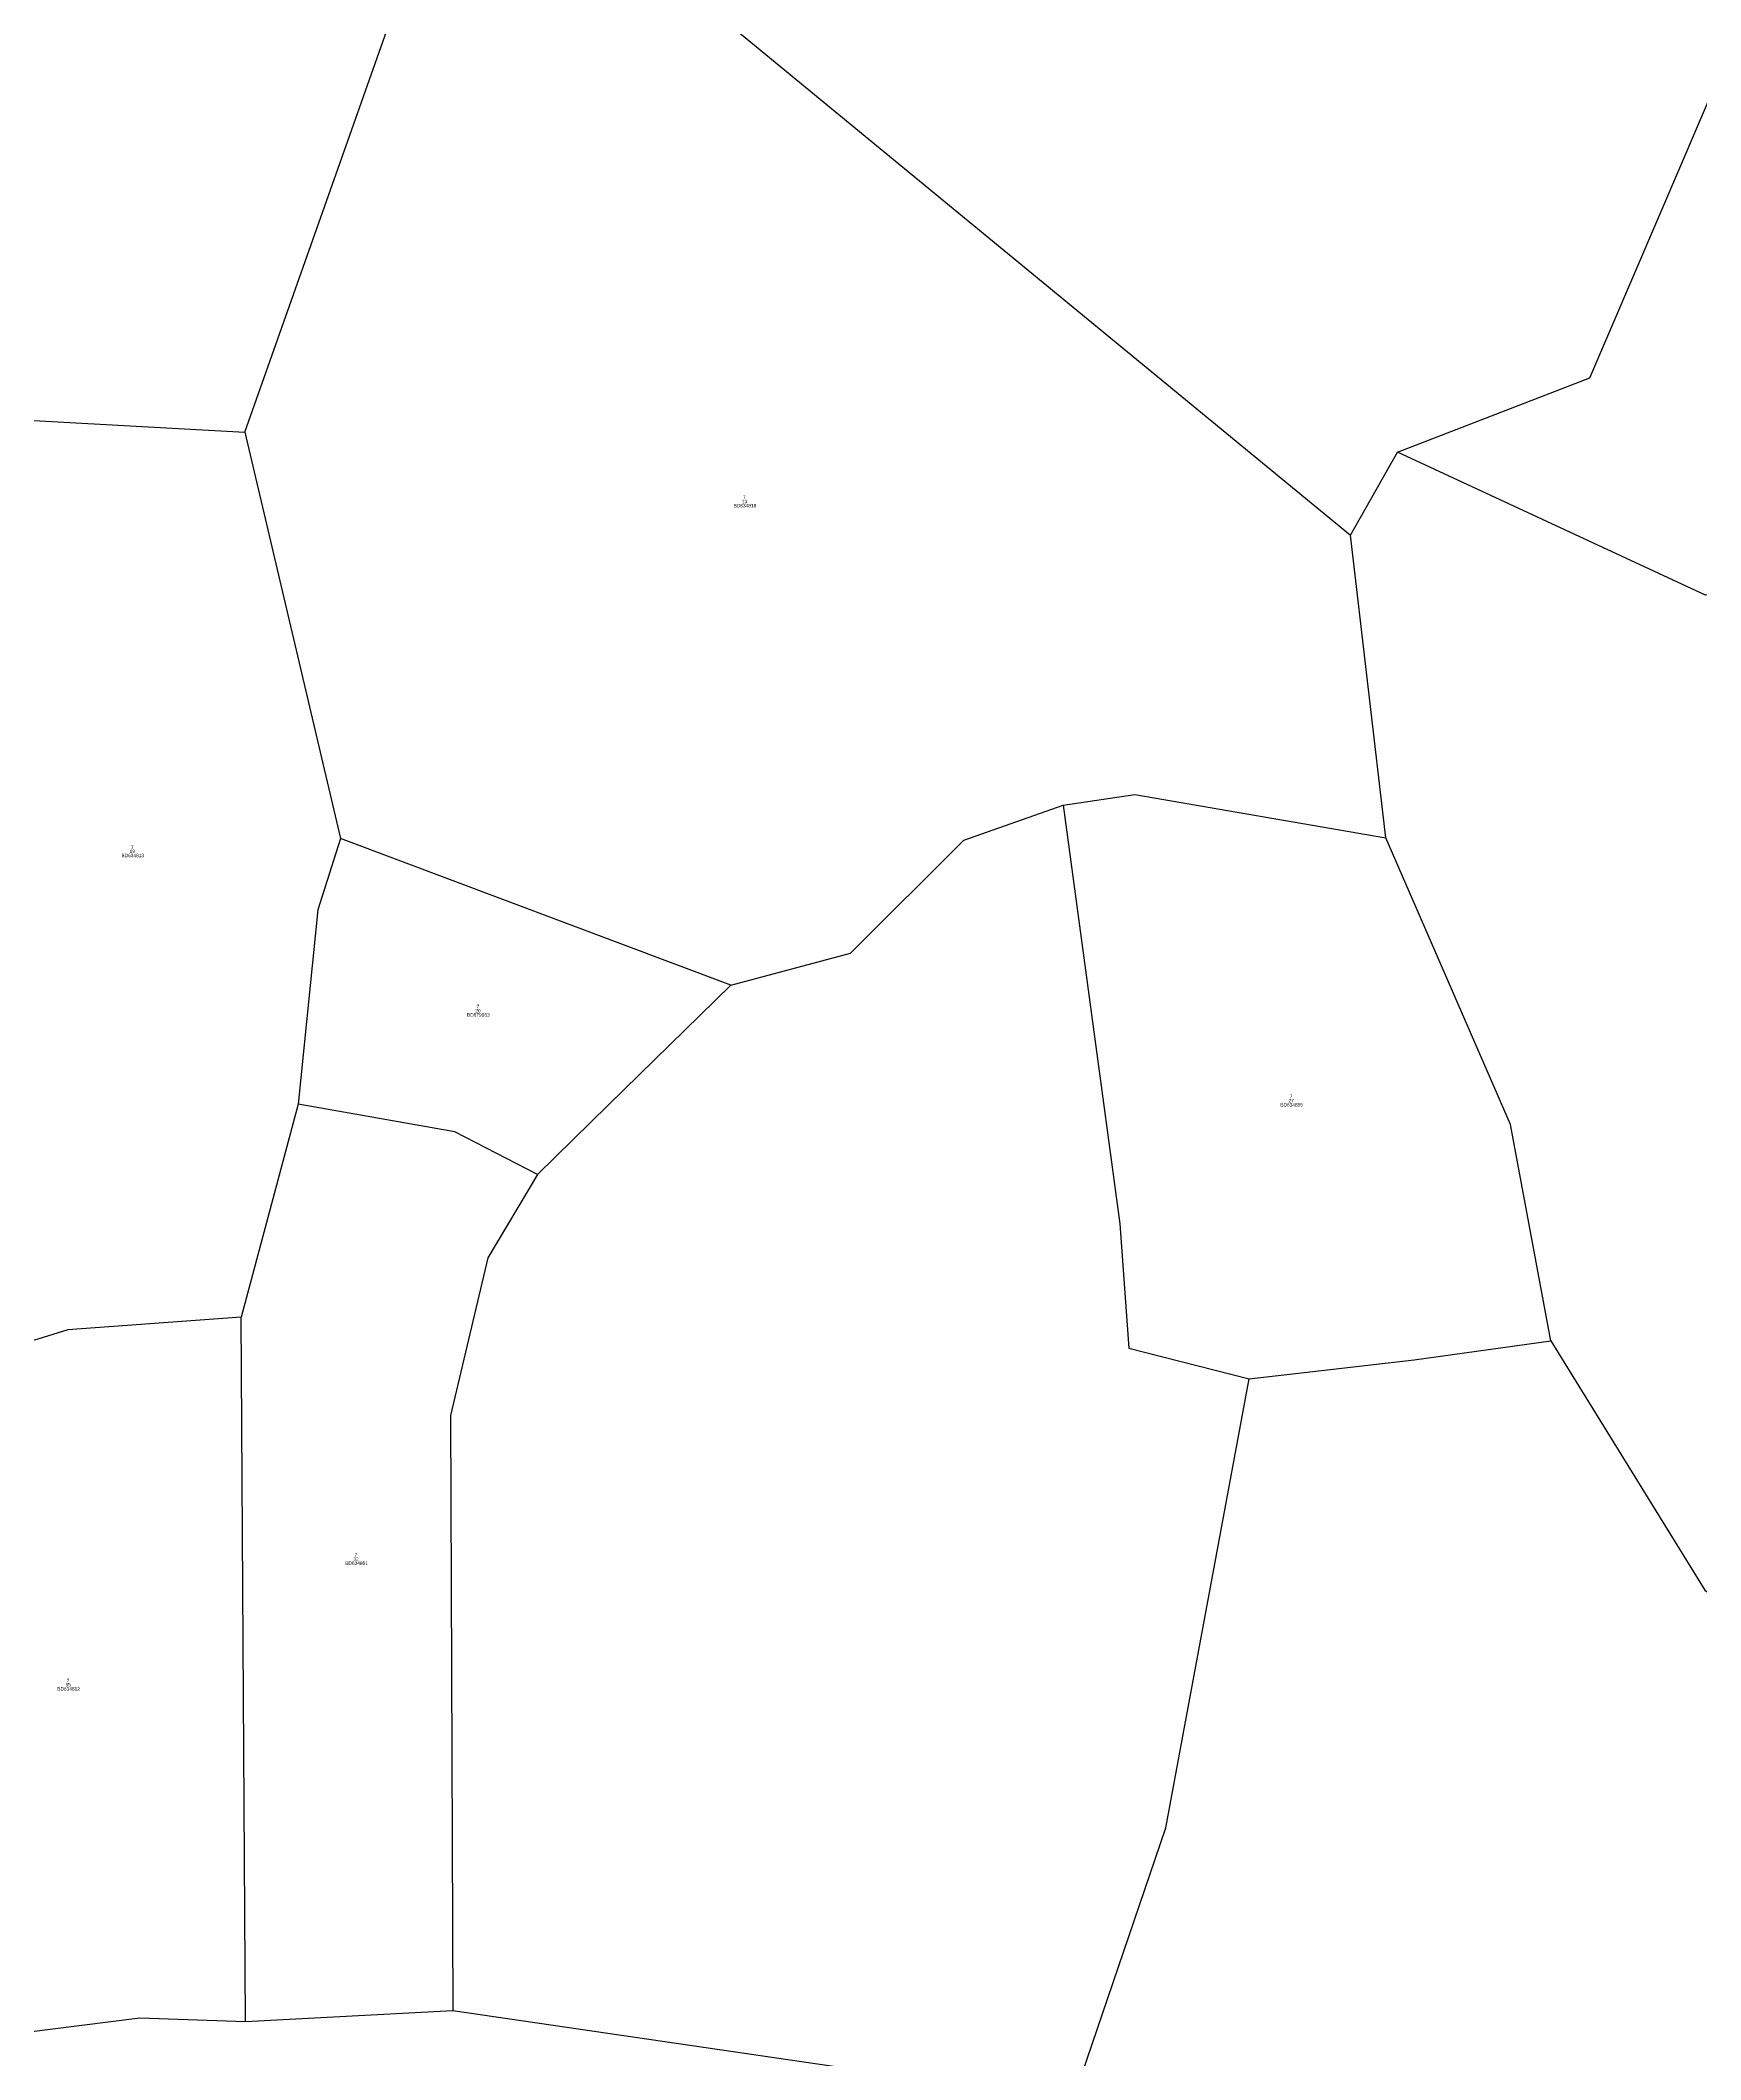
# Model space of a CAD drawing. Extents: x 547915 to 556085, y 1814738 to 1822008.
# Drawn here: x 550675 to 550914.5, y 1819584.1 to 1819875.3 of the extents above; entities that cross this region are included whole.
import ezdxf

# ---------------------------------------------------------------- set-up
doc = ezdxf.new("R2010")
doc.units = 0
for name, color, linetype in [('Level 10', 7, 'Continuous'), ('Level 20', 7, 'Continuous'), ('Level 23', 7, 'Continuous')]:
    doc.layers.add(name, color=color, linetype=linetype)

msp = doc.modelspace()

# ---------------------------------------------------------------- linework, layer by layer
at = {"layer": 'Level 10'}
for p, q in [((550704.53, 1819818.82), (550726.95, 1819882.2)), ((550767.1, 1819883.63), (550864.01, 1819803.92)), ((550662.64, 1819821.11), (550704.53, 1819818.82)), ((550704.53, 1819818.82), (550718.3, 1819760.2)), ((550864.01, 1819803.92), (550870.77, 1819815.91)), ((550869.08, 1819760.31), (550864.01, 1819803.92)), ((550774.61, 1819739.05), (550718.3, 1819760.2)), ((550712.22, 1819721.87), (550704.01, 1819691.15)), ((550704.61, 1819589.61), (550704.01, 1819691.15))]:
    msp.add_line(p, q, dxfattribs=at)
for points in [[(550870.77, 1819815.91), (550898.5, 1819826.62), (550927.04, 1819893.22), (550980.62, 1819900.7)], [(550987.37, 1819783.4), (550964.56, 1819792.6), (550941.48, 1819792.91), (550931.2, 1819796.63), (550915.21, 1819795.3), (550870.77, 1819815.91)], [(550822.55, 1819765.02), (550832.91, 1819766.53), (550869.08, 1819760.31)], [(550774.61, 1819739.05), (550791.86, 1819743.67), (550808.21, 1819759.97), (550822.55, 1819765.02)], [(550822.55, 1819765.02), (550830.72, 1819704.64), (550832.03, 1819686.69), (550849.39, 1819682.27)], [(550718.3, 1819760.2), (550715.06, 1819749.89), (550712.22, 1819721.87)], [(550892.91, 1819687.77), (550887.08, 1819718.96), (550869.08, 1819760.31)], [(550746.75, 1819711.72), (550756.95, 1819721.81), (550774.61, 1819739.05)], [(550746.75, 1819711.72), (550734.81, 1819717.87), (550712.22, 1819721.87)], [(550746.75, 1819711.72), (550739.55, 1819699.7), (550734.16, 1819676.97), (550734.53, 1819591.17)], [(550704.01, 1819691.15), (550679, 1819689.34), (550662.54, 1819684.22)], [(550849.39, 1819682.27), (550873.17, 1819685.03), (550892.91, 1819687.77)], [(550892.91, 1819687.77), (550915.11, 1819651.79), (550944.41, 1819631.72), (550961.87, 1819622.96), (550954.15, 1819590.58)], [(550825.2, 1819581.81), (550837.35, 1819617.5), (550849.39, 1819682.27)]]:
    msp.add_lwpolyline(points, dxfattribs=at)
at = {"layer": 'Level 23'}
msp.add_line((550704.61, 1819589.61), (550734.53, 1819591.17), dxfattribs=at)
for points in [[(550734.53, 1819591.17), (550799.28, 1819581.72), (550825.2, 1819581.81)], [(550652.47, 1819585.43), (550689.37, 1819590.11), (550704.61, 1819589.61)]]:
    msp.add_lwpolyline(points, dxfattribs=at)

# ---------------------------------------------------------------- texts
at = {"layer": 'Level 20'}
for s, p in [('7', (550776.38, 1819809.15)), ('BD634818', (550775.02, 1819807.95)), ('13', (550776.2, 1819808.55)), ('BD634813', (550686.72, 1819757.5)), ('19', (550687.9, 1819758.1)), ('7', (550688.08, 1819758.7)), ('BD679063', (550736.57, 1819734.51)), ('20', (550737.75, 1819735.11)), ('7', (550737.93, 1819735.71)), ('BD634855', (550853.87, 1819721.54)), ('27', (550855.05, 1819722.14)), ('7', (550855.23, 1819722.74)), ('BD634861', (550719, 1819655.44)), ('BD634861', (550719, 1819655.44)), ('32', (550720.17, 1819656.04)), ('32', (550720.17, 1819656.04)), ('7', (550720.35, 1819656.64)), ('7', (550720.35, 1819656.64)), ('BD634812', (550677.47, 1819637.31)), ('BD634812', (550677.47, 1819637.31)), ('35', (550678.64, 1819637.91)), ('35', (550678.64, 1819637.91)), ('7', (550678.83, 1819638.51)), ('7', (550678.83, 1819638.51))]:
    msp.add_text(s, height=0.5, dxfattribs=at).set_placement(p)

doc.saveas('drawing.dxf')
